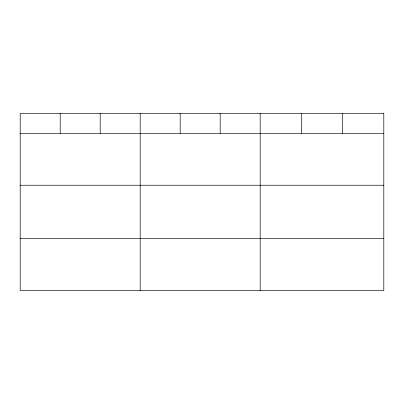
<?xml version="1.0" encoding="UTF-8"?>
<svg xmlns="http://www.w3.org/2000/svg" width="404" height="404" viewBox="0 0 404 404"><rect width="100%" height="100%" fill="white"/><g stroke="black" fill="none" stroke-linecap="round" stroke-linejoin="round"><path stroke-width="0.61" d="M20.2 133.371L383.8 133.371M20.2 185.239L383.8 185.239M20.2 238.678L383.8 238.678M342.592 113.458L342.592 133.371M301.384 113.458L301.384 133.371M260.176 113.458L260.176 290.542M220.18 113.458L220.18 133.371M180.184 113.458L180.184 133.371M140.188 113.458L140.188 290.542M100.192 113.458L100.192 133.371M60.196 113.458L60.196 133.371M383.8 113.458L20.2 113.458L20.2 290.542L383.8 290.542L383.8 113.458"/></g></svg>
